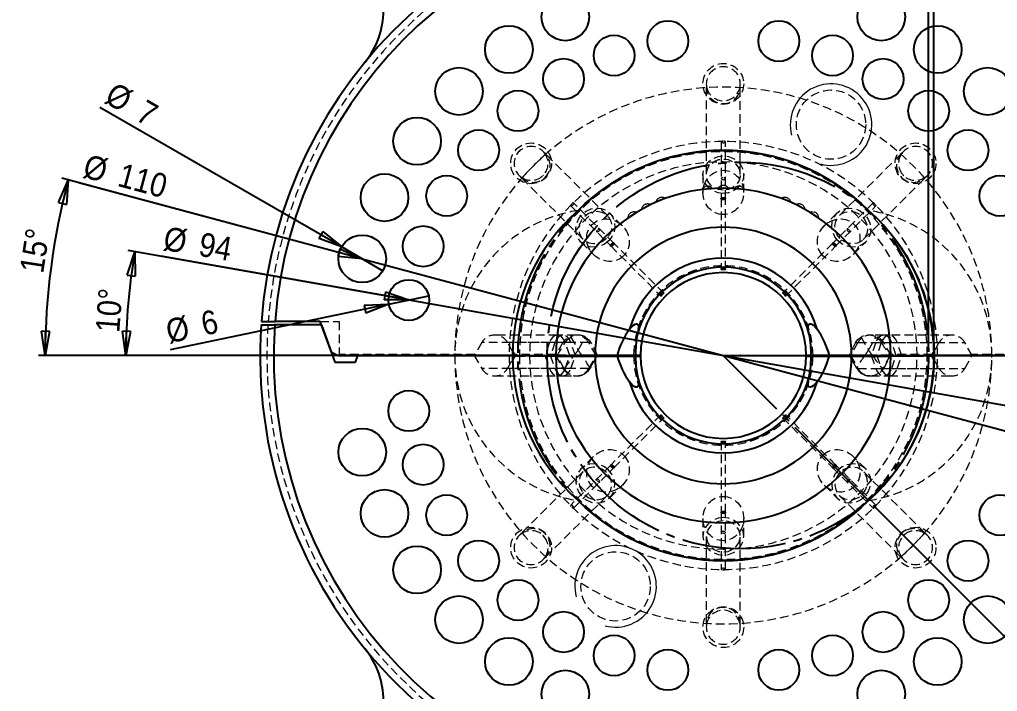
# Model space of a CAD drawing. Header units: millimetres. Extents: x 10 to 831, y 2 to 594.
# Drawn here: x 241.4 to 385.3, y 118.9 to 217.8 of the extents above; entities that cross this region are included whole.
import ezdxf

# ---------------------------------------------------------------- set-up
doc = ezdxf.new("R2010")
doc.units = ezdxf.units.MM
doc.header["$PDSIZE"] = -1
for name, pattern in [('SLD-Centro', [19.05, 15.24, -1.27, 1.27, -1.27]), ('SLD-Solido', [0]), ('SLD-Tratteggiato', [1.905, 1.27, -0.635])]:
    doc.linetypes.add(name, pattern=pattern)
doc.layers.add('D', color=3, linetype='SLD-Solido', lineweight=25)
doc.layers.add('Q', color=2, linetype='SLD-Solido')
doc.styles.add('SLDTEXTSTYLE0', font='GOTHIC.TTF', dxfattribs={"width": 0.913})
doc.dimstyles.new('SLDDIMSTYLE10', dxfattribs={"dimtxt": 3.5, "dimasz": 3.556, "dimexe": 0, "dimexo": 0.0625, "dimgap": 0.875, "dimtad": 1, "dimrnd": 1e-09, "dimzin": 12, "dimdsep": 46, "dimtxsty": 'SLDTEXTSTYLE0', "dimblk1": 'NONE', "dimblk2": 'CLOSED', "dimsah": 1, "dimcen": 0, "dimadec": 0, "dimazin": 3, "dimtfac": 1, "dimtmove": 0, "dimatfit": 3, "dimldrblk": 'NONE', "dimfxl": 0, "dimfrac": 2, "dimtolj": 1, "dimtzin": 12, "dimarcsym": 0})
doc.dimstyles.new('SLDDIMSTYLE11', dxfattribs={"dimtxt": 3.5, "dimasz": 3.556, "dimexe": 0, "dimexo": 0.0625, "dimgap": 0.875, "dimtad": 1, "dimdec": 4, "dimzin": 12, "dimdsep": 46, "dimtxsty": 'SLDTEXTSTYLE0', "dimblk1": 'CLOSED', "dimblk2": 'CLOSED', "dimsah": 1, "dimcen": 0.09, "dimazin": 3, "dimtfac": 1, "dimtofl": 0, "dimtmove": 0, "dimatfit": 3, "dimldrblk": 'CLOSED', "dimfxl": 0, "dimfrac": 2, "dimtolj": 1, "dimtzin": 12, "dimarcsym": 0})
doc.dimstyles.new('SLDDIMSTYLE14', dxfattribs={"dimtxt": 3.5, "dimasz": 3.556, "dimexe": 0, "dimexo": 0.0625, "dimgap": 0.875, "dimtad": 1, "dimrnd": 1e-09, "dimdsep": 46, "dimtxsty": 'SLDTEXTSTYLE0', "dimblk1": 'CLOSED', "dimblk2": 'CLOSED', "dimsah": 1, "dimcen": 0.09, "dimadec": 0, "dimazin": 2, "dimtfac": 1, "dimtmove": 0, "dimatfit": 0, "dimldrblk": 'CLOSED', "dimfxl": 0, "dimfrac": 2, "dimtolj": 1, "dimtzin": 12, "dimarcsym": 0})

# ---------------------------------------------------------------- blocks, each defined once
blk = doc.blocks.new('_CLOSED')
at = {"color": 0, "linetype": 'ByBlock', "lineweight": -2}
for p, q in [((-1, 0.166667), (0, 0)), ((-1, 0.166667), (-1, -0.166667)), ((0, 0), (-1, -0.166667)), ((0, 0), (-1, 0))]:
    blk.add_line(p, q, dxfattribs=at)
blk = doc.blocks.new('_D_22')
at = {"layer": 'Q'}
for q in [(262.24, 182.94), (391.25, 160.12)]:
    blk.add_line((298.69, 176.49), q, dxfattribs=at)
at = {"layer": 'Q', "xscale": 3.556, "yscale": 3.556, "rotation": 349.9701782602692}
blk.add_blockref('_CLOSED', (298.69, 176.49, -100.78), dxfattribs=at)
at = {"layer": 'Q', "char_height": 3.5, "attachment_point": 1, "rotation": 349.9702, "style": 'SLDTEXTSTYLE0'}
for s, insert in [('%%c', (263.01, 187.34)), ('94', (268.22, 186.47))]:
    blk.add_mtext(s, dxfattribs=dict(at, insert=insert))
blk = doc.blocks.new('_NONE')
blk = doc.blocks.new('_D_23')
at = {"layer": 'Q'}
for q in [(301.62, 177.08), (263.6, 169.14)]:
    blk.add_line((295.75, 175.86), q, dxfattribs=at)
at = {"layer": 'Q', "xscale": 3.556, "yscale": 3.556, "rotation": 11.79671476831134}
blk.add_blockref('_CLOSED', (295.75, 175.86, -100.78), dxfattribs=at)
at = {"layer": 'Q', "char_height": 3.5, "attachment_point": 1, "rotation": 11.7967, "style": 'SLDTEXTSTYLE0'}
for s, insert in [('%%c', (262.69, 173.51)), ('6', (267.85, 174.64))]:
    blk.add_mtext(s, dxfattribs=dict(at, insert=insert))
blk = doc.blocks.new('_D_24')
at = {"layer": 'Q'}
for q in [(250.3, 193.67), (398.1, 154.07)]:
    blk.add_line((291.85, 182.54), q, dxfattribs=at)
at = {"layer": 'Q', "xscale": 3.556, "yscale": 3.556, "rotation": 345.0000000000008}
blk.add_blockref('_CLOSED', (291.85, 182.54, -100.78), dxfattribs=at)
at = {"layer": 'Q', "char_height": 3.5, "attachment_point": 1, "rotation": 345, "style": 'SLDTEXTSTYLE0'}
for s, insert in [('%%c', (251.46, 197.99)), ('110', (256.57, 196.68))]:
    blk.add_mtext(s, dxfattribs=dict(at, insert=insert))
blk = doc.blocks.new('_D_25')
at = {"layer": 'Q'}
for q in [(253.24, 204.83), (294.88, 180.79)]:
    blk.add_line((288.82, 184.29), q, dxfattribs=at)
at = {"layer": 'Q', "xscale": 3.556, "yscale": 3.556, "rotation": 330.0000000000009}
blk.add_blockref('_CLOSED', (288.82, 184.29, -100.78), dxfattribs=at)
at = {"layer": 'Q', "char_height": 3.5, "attachment_point": 1, "rotation": 330, "style": 'SLDTEXTSTYLE0'}
for s, insert in [('%%c', (255.47, 208.7)), ('7', (260.07, 206.11))]:
    blk.add_mtext(s, dxfattribs=dict(at, insert=insert))
blk = doc.blocks.new('_D_26')
at = {"layer": 'Q'}
for p, q in [((290.88, 182.8), (247.64, 194.39)), ((288.97, 168.31), (244.2, 168.31))]:
    blk.add_line(p, q, dxfattribs=at)
blk.add_arc((344.97, 168.31), 99.77, 165, 180, dxfattribs=at)
at = {"layer": 'Q', "xscale": 3.556, "yscale": 3.556}
for p, rotation in [((248.6, 194.13, -100.78), 76.02063820641695), ((245.2, 168.31, -100.78), 268.9793617935843)]:
    blk.add_blockref('_CLOSED', p, dxfattribs=dict(at, rotation=rotation))
at = {"layer": 'Q', "insert": (241.43, 180.82), "char_height": 3.5, "attachment_point": 1, "rotation": 81.1772, "style": 'SLDTEXTSTYLE0'}
blk.add_mtext('15°', dxfattribs=at)
blk = doc.blocks.new('_D_28')
at = {"layer": 'Q'}
for p, q in [((297.7, 176.64), (257.42, 183.75)), ((296.97, 168.31), (256.07, 168.31))]:
    blk.add_line(p, q, dxfattribs=at)
blk.add_arc((344.97, 168.31), 87.9, 170, 180, dxfattribs=at)
at = {"layer": 'Q', "xscale": 3.556, "yscale": 3.556}
for p, rotation in [((258.4, 183.57, -100.78), 81.15825588589405), ((257.07, 168.31, -100.78), 268.8417441141072)]:
    blk.add_blockref('_CLOSED', p, dxfattribs=dict(at, rotation=rotation))
at = {"layer": 'Q', "insert": (252.6, 171.86), "char_height": 3.5, "attachment_point": 1, "rotation": 85.6148, "style": 'SLDTEXTSTYLE0'}
blk.add_mtext('10°', dxfattribs=at)
blk = doc.blocks.new('_D_30')
at = {"layer": 'Q'}
for p, q in [((376.17, 168.31), (437.73, 168.31)), ((367.03, 146.25), (410.56, 102.72))]:
    blk.add_line(p, q, dxfattribs=at)
blk.add_arc((344.97, 168.31), 91.75, 315, 0, dxfattribs=at)
at = {"layer": 'Q', "xscale": 3.556, "yscale": 3.556}
for p, rotation in [((436.73, 168.31, 92.67), 88.89028316737715), ((409.85, 103.43, 92.67), 226.1097168326236)]:
    blk.add_blockref('_CLOSED', p, dxfattribs=dict(at, rotation=rotation))
at = {"layer": 'Q', "insert": (429.64, 146.8), "char_height": 3.5, "attachment_point": 1, "rotation": 78.0527, "style": 'SLDTEXTSTYLE0'}
blk.add_mtext('45°', dxfattribs=at)
blk = doc.blocks.new('_D_31')
at = {"layer": 'Q'}
for p, q in [((375.17, 169.31), (375.17, 223.68)), ((375.97, 169.31), (375.97, 223.68)), ((375.17, 222.68), (368.82, 222.68)), ((375.97, 222.68), (375.17, 222.68)), ((375.97, 222.68), (424, 222.68))]:
    blk.add_line(p, q, dxfattribs=at)
at = {"layer": 'Q', "xscale": 3.556, "yscale": 3.556}
blk.add_blockref('_CLOSED', (375.17, 222.68, 92.67), dxfattribs=at)
at = {"layer": 'Q', "xscale": 3.556, "yscale": 3.556, "rotation": 180.0000000000004}
blk.add_blockref('_CLOSED', (375.97, 222.68, 92.67), dxfattribs=at)
at = {"layer": 'Q', "insert": (414.95, 227.15), "char_height": 3.5, "attachment_point": 1, "style": 'SLDTEXTSTYLE0'}
blk.add_mtext('0,80', dxfattribs=at)

msp = doc.modelspace()

# ---------------------------------------------------------------- linework, layer by layer
at = {"color": 7, "linetype": 'SLD-Tratteggiato', "lineweight": 18}
for p, q in [((342.47274, 207.74306), (342.47274, 194.93532)), ((347.45543, 208.01338), (347.36483, 207.63663)), ((347.47274, 194.93532), (347.47274, 207.74306)), ((344.67274, 199.75945), (344.67274, 191.4104)), ((345.27274, 191.41042), (345.27274, 199.75983)), ((318.65164, 198.13919), (318.8194, 197.89516)), ((318.81543, 197.90509), (318.97517, 197.60173)), ((327.91146, 188.90384), (318.85502, 197.96029)), ((371.09045, 197.96029), (362.03401, 188.90384)), ((371.04171, 197.74995), (371.13005, 197.90509)), ((315.31949, 194.42475), (324.37593, 185.36831)), ((315.53736, 194.37208), (315.37468, 194.46435)), ((318.45623, 194.82354), (318.36355, 194.73548)), ((318.50167, 194.87018), (318.45623, 194.82354)), ((341.97274, 194.93532), (341.97274, 192.30704)), ((347.97274, 192.30704), (347.97274, 194.93532)), ((365.56954, 185.36831), (374.62599, 194.42475)), ((371.48924, 194.82354), (371.40118, 194.91623)), ((371.53588, 194.7781), (371.48924, 194.82354)), ((374.57079, 194.46435), (374.26743, 194.3046)), ((374.80489, 194.62813), (374.56086, 194.46037)), ((344.67274, 191.4104), (344.67274, 180.97649)), ((345.27274, 180.97649), (345.27274, 191.41042)), ((322.52039, 190.33512), (328.42406, 184.43145)), ((328.84831, 184.85573), (322.94438, 190.75965)), ((367.00082, 190.75938), (361.09717, 184.85573)), ((361.52142, 184.43145), (367.42535, 190.33539)), ((330.12349, 187.39892), (328.26502, 189.25739)), ((361.68045, 189.25739), (359.82198, 187.39892)), ((324.02238, 185.01475), (325.88085, 183.15628)), ((328.42406, 184.43145), (335.80818, 177.04732)), ((336.23273, 177.4713), (328.84831, 184.85573)), ((361.09717, 184.85573), (353.71286, 177.47142)), ((354.13714, 177.04718), (361.52142, 184.43145)), ((364.06462, 183.15628), (365.9231, 185.01475)), ((285.65288, 173.30704), (288.47274, 173.30704)), ((288.47274, 173.30704), (288.47274, 168.39167)), ((320.55263, 171.30704), (311.33774, 171.30704)), ((321.36501, 171.30704), (320.55263, 171.30704)), ((323.2756, 171.30704), (321.36501, 171.30704)), ((323.61558, 171.30704), (323.2756, 171.30704)), ((366.66987, 171.30704), (366.32989, 171.30704)), ((368.58047, 171.30704), (366.66987, 171.30704)), ((369.39284, 171.30704), (368.58047, 171.30704)), ((378.60774, 171.30704), (369.39284, 171.30704)), ((309.43581, 170.20896), (308.33774, 168.30704)), ((319.38096, 170.20896), (309.43581, 170.20896)), ((314.01887, 168.85932), (313.23966, 170.20896)), ((321.7243, 170.20896), (313.23966, 170.20896)), ((319.38096, 170.20896), (318.70449, 168.30704)), ((320.19333, 170.20896), (319.38096, 170.20896)), ((320.19333, 170.20896), (319.51687, 168.30704)), ((321.37717, 170.20896), (320.19333, 170.20896)), ((321.37717, 170.20896), (320.28111, 168.30704)), ((321.70454, 170.20896), (321.37717, 170.20896)), ((322.39849, 168.31343), (321.7243, 170.20896)), ((322.53668, 170.20896), (321.7243, 170.20896)), ((322.51952, 171.01281), (323.61558, 169.11088)), ((323.21134, 168.3121), (322.53668, 170.20896)), ((325.17404, 170.20896), (322.53668, 170.20896)), ((323.61558, 169.11088), (324.71164, 171.01281)), ((326.2701, 168.30704), (325.17404, 170.20896)), ((325.50141, 170.20896), (325.17404, 170.20896)), ((364.77143, 170.20896), (363.67537, 168.30704)), ((364.44406, 170.20896), (364.77143, 170.20896)), ((364.77143, 170.20896), (367.40879, 170.20896)), ((365.23383, 171.01281), (366.32989, 169.11088)), ((366.32989, 169.11088), (367.42595, 171.01281)), ((367.40879, 170.20896), (366.73413, 168.3121)), ((367.40879, 170.20896), (368.22117, 170.20896)), ((368.22117, 170.20896), (367.54698, 168.31343)), ((368.22117, 170.20896), (376.70581, 170.20896)), ((368.24093, 170.20896), (368.5683, 170.20896)), ((368.5683, 170.20896), (369.75214, 170.20896)), ((369.66436, 168.30704), (368.5683, 170.20896)), ((369.75214, 170.20896), (370.56451, 170.20896)), ((370.4286, 168.30704), (369.75214, 170.20896)), ((371.24098, 168.30704), (370.56451, 170.20896)), ((370.56451, 170.20896), (380.50966, 170.20896)), ((376.70581, 170.20896), (375.9266, 168.85932)), ((381.60774, 168.30704), (380.50966, 170.20896)), ((308.42434, 168.45704), (288.47274, 168.45704)), ((320.33819, 168.45704), (314.25113, 168.45704)), ((375.69434, 168.45704), (369.60728, 168.45704)), ((401.47274, 168.45704), (381.52113, 168.45704)), ((308.33774, 168.30704), (309.43581, 166.40511)), ((313.23966, 166.40511), (313.99273, 167.70946)), ((314.33774, 168.20704), (314.33774, 168.30704)), ((314.33774, 168.20704), (314.47274, 168.20704)), ((314.47274, 168.20704), (314.47274, 168.30704)), ((314.47274, 168.20704), (316.81064, 168.20704)), ((318.70449, 168.30704), (319.38096, 166.40511)), ((319.51687, 168.30704), (320.19333, 166.40511)), ((320.28111, 168.30704), (321.37717, 166.40511)), ((321.53553, 166.40511), (320.43946, 168.30704)), ((321.7243, 166.40511), (322.40077, 168.30704)), ((322.53668, 166.40511), (323.21314, 168.30704)), ((323.48046, 168.20704), (323.48046, 168.30704)), ((324.17138, 168.20704), (324.17138, 168.30704)), ((325.17404, 166.40511), (326.2701, 168.30704)), ((326.42846, 168.30704), (325.3324, 166.40511)), ((325.33931, 166.40884), (326.43322, 168.30704)), ((326.42846, 168.20704), (326.38533, 168.20704)), ((326.43322, 168.30704), (326.43322, 168.31954)), ((326.43322, 168.30704), (326.4356, 168.31117)), ((363.50987, 168.31117), (363.51225, 168.30704)), ((363.51225, 168.31954), (363.51225, 168.30704)), ((363.51225, 168.30704), (364.60616, 166.40884)), ((364.61308, 166.40511), (363.51701, 168.30704)), ((363.51701, 168.20704), (363.56014, 168.20704)), ((363.67537, 168.30704), (364.77143, 166.40511)), ((365.77409, 168.20704), (365.77409, 168.30704)), ((366.33356, 168.20704), (366.33356, 168.30704)), ((366.73233, 168.30704), (367.40879, 166.40511)), ((367.5447, 168.30704), (368.22117, 166.40511)), ((369.50601, 168.30704), (368.40995, 166.40511)), ((368.5683, 166.40511), (369.66436, 168.30704)), ((369.75214, 166.40511), (370.4286, 168.30704)), ((370.56451, 166.40511), (371.24098, 168.30704)), ((373.13483, 168.20704), (375.47274, 168.20704)), ((375.47274, 168.20704), (375.47274, 168.30704)), ((375.47274, 168.20704), (375.60774, 168.20704)), ((375.60774, 168.20704), (375.60774, 168.30704)), ((375.95274, 167.70946), (376.70581, 166.40511)), ((380.50966, 166.40511), (381.60774, 168.30704)), ((319.38096, 166.40511), (309.43581, 166.40511)), ((321.7243, 166.40511), (313.23966, 166.40511)), ((320.19333, 166.40511), (319.38096, 166.40511)), ((321.37717, 166.40511), (320.19333, 166.40511)), ((321.53553, 166.40511), (321.37717, 166.40511)), ((322.53668, 166.40511), (321.7243, 166.40511)), ((325.17404, 166.40511), (322.53668, 166.40511)), ((325.3324, 166.40511), (325.17404, 166.40511)), ((364.61308, 166.40511), (364.77143, 166.40511)), ((364.77143, 166.40511), (367.40879, 166.40511)), ((367.40879, 166.40511), (368.22117, 166.40511)), ((368.22117, 166.40511), (376.70581, 166.40511)), ((368.40995, 166.40511), (368.5683, 166.40511)), ((368.5683, 166.40511), (369.75214, 166.40511)), ((369.75214, 166.40511), (370.56451, 166.40511)), ((370.56451, 166.40511), (380.50966, 166.40511)), ((311.33774, 165.30704), (320.55263, 165.30704)), ((320.55263, 165.30704), (321.36501, 165.30704)), ((321.36501, 165.30704), (323.2756, 165.30704)), ((323.2756, 165.30704), (323.43396, 165.30704)), ((366.51151, 165.30704), (366.66987, 165.30704)), ((366.66987, 165.30704), (368.58047, 165.30704)), ((368.58047, 165.30704), (369.39284, 165.30704)), ((369.39284, 165.30704), (378.60774, 165.30704)), ((335.80869, 159.56726), (328.42404, 152.1826)), ((328.84832, 151.75835), (336.23999, 159.15003)), ((353.71251, 159.14299), (361.09717, 151.75834)), ((361.52142, 152.18262), (354.13701, 159.56702)), ((344.67274, 155.63591), (344.67274, 145.20366)), ((345.27274, 145.20367), (345.27274, 155.63591)), ((325.88085, 153.45779), (324.02238, 151.59932)), ((365.9231, 151.59932), (364.06462, 153.45779)), ((324.37593, 151.24576), (315.31949, 142.18932)), ((328.42404, 152.1826), (322.52012, 146.27868)), ((322.94465, 145.85469), (328.84832, 151.75835)), ((361.09717, 151.75834), (367.00109, 145.85442)), ((367.42508, 146.27895), (361.52142, 152.18262)), ((374.62599, 142.18932), (365.56954, 151.24576)), ((328.26502, 147.35668), (330.12349, 149.21515)), ((359.82198, 149.21515), (361.68045, 147.35668)), ((318.85502, 138.65379), (327.91146, 147.71023)), ((362.03401, 147.71023), (371.09045, 138.65379)), ((341.97274, 144.30704), (341.97274, 141.67875)), ((344.67274, 145.20366), (344.67274, 136.85424)), ((345.27274, 136.85462), (345.27274, 145.20367)), ((347.97274, 141.67875), (347.97274, 144.30704)), ((315.14058, 141.98594), (315.38461, 142.1537)), ((315.53891, 142.24279), (315.37468, 142.14972)), ((318.45623, 141.79053), (318.41865, 141.82733)), ((318.57456, 141.66369), (318.45623, 141.79053)), ((342.47274, 141.67875), (342.47274, 128.87101)), ((347.47274, 128.87101), (347.47274, 141.67875)), ((371.48924, 141.79053), (371.45245, 141.75295)), ((371.61608, 141.90886), (371.48924, 141.79053)), ((374.57079, 142.14972), (374.21077, 142.33368)), ((318.81543, 138.70898), (318.99938, 139.06901)), ((371.03757, 138.87207), (371.13005, 138.70898)), ((371.29383, 138.47488), (371.12607, 138.71891)), ((342.49004, 128.60069), (342.58064, 128.97745))]:
    msp.add_line(p, q, dxfattribs=at)
at = {"color": 7, "linetype": 'SLD-Centro'}
for p, q in [((344.97274, 168.30704), (375.17274, 168.30704)), ((366.32736, 146.95241), (344.97274, 168.30704))]:
    msp.add_line(p, q, dxfattribs=at)
at = {"color": 7, "linetype": 'SLD-Tratteggiato', "lineweight": 18, "flags": 128}
for points in [[(342.6385, 207.50294), (342.49141, 208.00206), (342.49004, 208.01338)], [(344.97274, 199.86099), (344.87435, 199.85623), (344.78707, 199.84201), (344.71985, 199.81828), (344.68057, 199.78565), (344.67455, 199.74676), (344.70214, 199.70612), (344.75982, 199.66906), (344.84152, 199.64113), (344.93826, 199.62719), (345.03876, 199.62986), (345.13171, 199.64859), (345.20693, 199.68012), (345.2558, 199.71916), (345.27274, 199.75964), (345.25629, 199.79644), (345.2082, 199.82633), (345.13305, 199.84745), (345.03951, 199.85884), (344.97274, 199.86099)], [(344.97274, 192.1738), (344.19628, 192.2679), (343.47274, 192.54378), (342.85142, 192.98263), (342.37466, 193.55456), (342.07496, 194.22059), (341.97274, 194.93532), (342.07496, 195.65005), (342.37466, 196.31608), (342.85142, 196.888), (343.47274, 197.32686), (344.19628, 197.60274), (344.97274, 197.69683), (345.74919, 197.60274), (346.47274, 197.32686), (347.09406, 196.888), (347.57081, 196.31608), (347.87051, 195.65005), (347.97274, 194.93532), (347.87051, 194.22059), (347.57081, 193.55456), (347.09406, 192.98263), (346.47274, 192.54378), (345.74919, 192.2679), (344.97274, 192.1738)], [(344.97274, 192.63406), (344.2684, 192.72727), (343.62113, 192.99937), (343.08336, 193.42831), (342.69866, 193.97934), (342.49818, 194.60781), (342.49818, 195.26282), (342.69866, 195.8913), (343.08336, 196.44232), (343.62113, 196.87126), (344.2684, 197.14336), (344.97274, 197.23658), (345.67707, 197.14336), (346.32434, 196.87126), (346.86211, 196.44232), (347.24682, 195.8913), (347.44729, 195.26282), (347.44729, 194.60781), (347.24682, 193.97934), (346.86211, 193.42831), (346.32434, 192.99937), (345.67707, 192.72727), (344.97274, 192.63406)], [(371.06463, 197.73519), (371.16069, 197.95346), (371.29383, 198.13919)], [(315.54458, 194.39893), (315.32631, 194.49499), (315.14058, 194.62813)], [(344.97274, 194.4663), (344.87556, 194.46159), (344.78934, 194.44748), (344.72296, 194.42406), (344.68276, 194.39168), (344.67359, 194.35154), (344.69931, 194.30662), (344.76085, 194.2634), (344.85009, 194.2316), (344.94873, 194.21807), (345.04185, 194.22191), (345.12513, 194.23971), (345.19637, 194.26963), (345.24905, 194.3097), (345.2724, 194.35511), (345.25782, 194.39792), (345.20683, 194.43134), (345.12924, 194.45323), (345.03598, 194.46435), (344.97274, 194.4663)], [(322.66072, 190.61905), (322.59452, 190.54612), (322.54286, 190.47435), (322.5121, 190.41004), (322.5074, 190.35918), (322.53065, 190.32742), (322.57889, 190.3182), (322.64588, 190.33278), (322.72341, 190.3708), (322.80166, 190.42935), (322.87084, 190.50231), (322.92332, 190.58128), (322.95422, 190.65676), (322.96116, 190.71892), (322.94452, 190.75951), (322.90687, 190.77391), (322.85172, 190.76104), (322.78366, 190.72283), (322.70945, 190.66475), (322.66072, 190.61905)], [(328.09638, 185.18339), (327.48081, 184.70089), (326.77411, 184.38434), (326.02445, 184.25532), (325.28292, 184.32261), (324.60005, 184.58164), (324.02238, 185.01475), (323.58927, 185.59243), (323.33024, 186.2753), (323.26294, 187.01683), (323.39196, 187.76649), (323.70851, 188.47319), (324.19101, 189.08876), (324.80659, 189.57126), (325.51328, 189.88781), (326.26294, 190.01683), (327.00447, 189.94953), (327.68734, 189.6905), (328.26502, 189.25739), (328.69813, 188.67972), (328.95716, 187.99685), (329.02445, 187.25532), (328.89543, 186.50566), (328.57888, 185.79896), (328.09638, 185.18339)], [(361.84909, 185.18339), (361.36659, 185.79896), (361.05004, 186.50566), (360.92102, 187.25532), (360.98831, 187.99685), (361.24734, 188.67972), (361.68045, 189.25739), (362.25813, 189.6905), (362.941, 189.94953), (363.68253, 190.01683), (364.43219, 189.88781), (365.13889, 189.57126), (365.75446, 189.08876), (366.23696, 188.47319), (366.55351, 187.76649), (366.68253, 187.01683), (366.61523, 186.2753), (366.35621, 185.59243), (365.9231, 185.01475), (365.34542, 184.58164), (364.66255, 184.32261), (363.92102, 184.25532), (363.17136, 184.38434), (362.46466, 184.70089), (361.84909, 185.18339)], [(367.28475, 190.61905), (367.21182, 190.68526), (367.14005, 190.73691), (367.07574, 190.76767), (367.02488, 190.77237), (366.99313, 190.74912), (366.9839, 190.70088), (366.99848, 190.63389), (367.0365, 190.55636), (367.09505, 190.47811), (367.16801, 190.40893), (367.24698, 190.35645), (367.32246, 190.32555), (367.38462, 190.31861), (367.42521, 190.33525), (367.43961, 190.3729), (367.42674, 190.42805), (367.38853, 190.49611), (367.33045, 190.57032), (367.28475, 190.61905)], [(327.77093, 185.50884), (327.20698, 185.07671), (326.55689, 184.81143), (325.87332, 184.73447), (325.21166, 184.85208), (324.6255, 185.15472), (324.16234, 185.61788), (323.8597, 186.20404), (323.74209, 186.8657), (323.81905, 187.54927), (324.08434, 188.19936), (324.51646, 188.76331), (325.08041, 189.19544), (325.7305, 189.46072), (326.41407, 189.53768), (327.07573, 189.42007), (327.66189, 189.11743), (328.12505, 188.65427), (328.42769, 188.06811), (328.5453, 187.40645), (328.46834, 186.72288), (328.20306, 186.07279), (327.77093, 185.50884)], [(362.17454, 185.50884), (361.74241, 186.07279), (361.47713, 186.72288), (361.40017, 187.40645), (361.51778, 188.06811), (361.82042, 188.65427), (362.28358, 189.11743), (362.86974, 189.42007), (363.5314, 189.53768), (364.21497, 189.46072), (364.86506, 189.19544), (365.42901, 188.76331), (365.86114, 188.19936), (366.12642, 187.54927), (366.20338, 186.8657), (366.08577, 186.20404), (365.78313, 185.61788), (365.31997, 185.15472), (364.73381, 184.85208), (364.07215, 184.73447), (363.38858, 184.81143), (362.73849, 185.07671), (362.17454, 185.50884)], [(326.47534, 186.80443), (326.40995, 186.73238), (326.35897, 186.66144), (326.32859, 186.59794), (326.32306, 186.54662), (326.34496, 186.51176), (326.39491, 186.49818), (326.46899, 186.51113), (326.55457, 186.55175), (326.63389, 186.61193), (326.69703, 186.68049), (326.74332, 186.75197), (326.77254, 186.8235), (326.78145, 186.88908), (326.76586, 186.9377), (326.72528, 186.95766), (326.6656, 186.94524), (326.59525, 186.90585), (326.52144, 186.84777), (326.47534, 186.80443)], [(363.47013, 186.80443), (363.39808, 186.86982), (363.32714, 186.9208), (363.26364, 186.95118), (363.21232, 186.95671), (363.17746, 186.93481), (363.16388, 186.88486), (363.17683, 186.81079), (363.21745, 186.7252), (363.27763, 186.64588), (363.34619, 186.58274), (363.41767, 186.53645), (363.4892, 186.50723), (363.55478, 186.49832), (363.6034, 186.51391), (363.62336, 186.55449), (363.61094, 186.61417), (363.57155, 186.68452), (363.51347, 186.75833), (363.47013, 186.80443)], [(321.7243, 170.20896), (321.5093, 170.6638), (321.2291, 171.01281), (320.9028, 171.2322), (320.55263, 171.30704), (320.20247, 171.2322), (319.87617, 171.01281), (319.59596, 170.6638), (319.38096, 170.20896)], [(322.53668, 170.20896), (322.32167, 170.6638), (322.04147, 171.01281), (321.71517, 171.2322), (321.36501, 171.30704), (321.01484, 171.2322), (320.68854, 171.01281), (320.40834, 170.6638), (320.19333, 170.20896)], [(369.75214, 170.20896), (369.53713, 170.6638), (369.25693, 171.01281), (368.93063, 171.2322), (368.58047, 171.30704), (368.2303, 171.2322), (367.904, 171.01281), (367.6238, 170.6638), (367.40879, 170.20896)], [(370.56451, 170.20896), (370.34951, 170.6638), (370.06931, 171.01281), (369.743, 171.2322), (369.39284, 171.30704), (369.04268, 171.2322), (368.71637, 171.01281), (368.43617, 170.6638), (368.22117, 170.20896)], [(321.70454, 170.20896), (322.10102, 170.70117), (322.51952, 171.01281)], [(324.71164, 171.01281), (325.20934, 170.61439), (325.50141, 170.20896)], [(364.44406, 170.20896), (364.82076, 170.70117), (365.23383, 171.01281)], [(367.42595, 171.01281), (367.93186, 170.61439), (368.24093, 170.20896)], [(319.38096, 166.40511), (319.59596, 165.95027), (319.87617, 165.60126), (320.20247, 165.38187), (320.55263, 165.30704), (320.9028, 165.38187), (321.2291, 165.60126), (321.5093, 165.95027), (321.7243, 166.40511)], [(320.19333, 166.40511), (320.40834, 165.95027), (320.68854, 165.60126), (321.01484, 165.38187), (321.36501, 165.30704), (321.71517, 165.38187), (322.04147, 165.60126), (322.32167, 165.95027), (322.53668, 166.40511)], [(325.3324, 166.40511), (324.98403, 165.95027), (324.55999, 165.61891)], [(366.51151, 165.30704), (365.94415, 165.38187), (365.5886, 165.51116)], [(367.40879, 166.40511), (367.6238, 165.95027), (367.904, 165.60126), (368.2303, 165.38187), (368.58047, 165.30704), (368.93063, 165.38187), (369.25693, 165.60126), (369.53713, 165.95027), (369.75214, 166.40511)], [(368.22117, 166.40511), (368.43617, 165.95027), (368.71637, 165.60126), (369.04268, 165.38187), (369.39284, 165.30704), (369.743, 165.38187), (370.06931, 165.60126), (370.34951, 165.95027), (370.56451, 166.40511)], [(328.09638, 151.43068), (327.48081, 151.91318), (326.77411, 152.22973), (326.02445, 152.35875), (325.28292, 152.29146), (324.60005, 152.03243), (324.02238, 151.59932), (323.58927, 151.02164), (323.33024, 150.33877), (323.26294, 149.59724), (323.39196, 148.84758), (323.70851, 148.14088), (324.19101, 147.52531), (324.80659, 147.04281), (325.51328, 146.72626), (326.26294, 146.59724), (327.00447, 146.66454), (327.68734, 146.92357), (328.26502, 147.35668), (328.69813, 147.93435), (328.95716, 148.61722), (329.02445, 149.35875), (328.89543, 150.10841), (328.57888, 150.81511), (328.09638, 151.43068)], [(327.77093, 151.10523), (327.20698, 151.53736), (326.55689, 151.80264), (325.87332, 151.8796), (325.21166, 151.76199), (324.6255, 151.45935), (324.16234, 150.99619), (323.8597, 150.41003), (323.74209, 149.74837), (323.81905, 149.0648), (324.08434, 148.41471), (324.51646, 147.85076), (325.08041, 147.41864), (325.7305, 147.15335), (326.41407, 147.07639), (327.07573, 147.194), (327.66189, 147.49664), (328.12505, 147.9598), (328.42769, 148.54596), (328.5453, 149.20762), (328.46834, 149.89119), (328.20306, 150.54128), (327.77093, 151.10523)], [(361.84909, 151.43068), (361.36659, 150.81511), (361.05004, 150.10841), (360.92102, 149.35875), (360.98831, 148.61722), (361.24734, 147.93435), (361.68045, 147.35668), (362.25813, 146.92357), (362.941, 146.66454), (363.68253, 146.59724), (364.43219, 146.72626), (365.13889, 147.04281), (365.75446, 147.52531), (366.23696, 148.14088), (366.55351, 148.84758), (366.68253, 149.59724), (366.61523, 150.33877), (366.35621, 151.02164), (365.9231, 151.59932), (365.34542, 152.03243), (364.66255, 152.29146), (363.92102, 152.35875), (363.17136, 152.22973), (362.46466, 151.91318), (361.84909, 151.43068)], [(362.17454, 151.10523), (361.74241, 150.54128), (361.47713, 149.89119), (361.40017, 149.20762), (361.51778, 148.54596), (361.82042, 147.9598), (362.28358, 147.49664), (362.86974, 147.194), (363.5314, 147.07639), (364.21497, 147.15335), (364.86506, 147.41864), (365.42901, 147.85076), (365.86114, 148.41471), (366.12642, 149.0648), (366.20338, 149.74837), (366.08577, 150.41003), (365.78313, 150.99619), (365.31997, 151.45935), (364.73381, 151.76199), (364.07215, 151.8796), (363.38858, 151.80264), (362.73849, 151.53736), (362.17454, 151.10523)], [(326.47534, 149.80964), (326.54739, 149.74425), (326.61833, 149.69327), (326.68183, 149.66289), (326.73315, 149.65736), (326.76801, 149.67926), (326.78159, 149.72921), (326.76864, 149.80329), (326.72802, 149.88887), (326.66785, 149.96819), (326.59928, 150.03133), (326.5278, 150.07762), (326.45628, 150.10684), (326.39069, 150.11575), (326.34207, 150.10016), (326.32211, 150.05958), (326.33453, 149.9999), (326.37392, 149.92955), (326.432, 149.85574), (326.47534, 149.80964)], [(363.47013, 149.80964), (363.53552, 149.88169), (363.58651, 149.95263), (363.61688, 150.01613), (363.62241, 150.06745), (363.60051, 150.10231), (363.55056, 150.11589), (363.47649, 150.10294), (363.3909, 150.06232), (363.31158, 150.00215), (363.24844, 149.93358), (363.20215, 149.8621), (363.17293, 149.79057), (363.16402, 149.72499), (363.17961, 149.67637), (363.22019, 149.65641), (363.27987, 149.66883), (363.35022, 149.70822), (363.42403, 149.7663), (363.47013, 149.80964)], [(322.66072, 145.99502), (322.73365, 145.92882), (322.80542, 145.87716), (322.86973, 145.8464), (322.92059, 145.8417), (322.95235, 145.86495), (322.96157, 145.91319), (322.94699, 145.98018), (322.90897, 146.05771), (322.85042, 146.13596), (322.77746, 146.20514), (322.69849, 146.25762), (322.62301, 146.28852), (322.56085, 146.29546), (322.52026, 146.27882), (322.50586, 146.24117), (322.51873, 146.18602), (322.55694, 146.11796), (322.61502, 146.04375), (322.66072, 145.99502)], [(367.28475, 145.99502), (367.35096, 146.06795), (367.40261, 146.13972), (367.43337, 146.20403), (367.43807, 146.25489), (367.41482, 146.28665), (367.36658, 146.29587), (367.29959, 146.28129), (367.22207, 146.24327), (367.14381, 146.18472), (367.07463, 146.11176), (367.02215, 146.03279), (366.99125, 145.95731), (366.98431, 145.89515), (367.00095, 145.85456), (367.0386, 145.84016), (367.09375, 145.85303), (367.16181, 145.89124), (367.23602, 145.94932), (367.28475, 145.99502)], [(344.97274, 144.44027), (344.19628, 144.34617), (343.47274, 144.07029), (342.85142, 143.63144), (342.37466, 143.05951), (342.07496, 142.39349), (341.97274, 141.67875), (342.07496, 140.96402), (342.37466, 140.298), (342.85142, 139.72607), (343.47274, 139.28721), (344.19628, 139.01133), (344.97274, 138.91724), (345.74919, 139.01133), (346.47274, 139.28721), (347.09406, 139.72607), (347.57081, 140.298), (347.87051, 140.96402), (347.97274, 141.67875), (347.87051, 142.39349), (347.57081, 143.05951), (347.09406, 143.63144), (346.47274, 144.07029), (345.74919, 144.34617), (344.97274, 144.44027)], [(344.97274, 143.98001), (344.2684, 143.8868), (343.62113, 143.6147), (343.08336, 143.18576), (342.69866, 142.63473), (342.49818, 142.00626), (342.49818, 141.35125), (342.69866, 140.72277), (343.08336, 140.17175), (343.62113, 139.74281), (344.2684, 139.47071), (344.97274, 139.37749), (345.67707, 139.47071), (346.32434, 139.74281), (346.86211, 140.17175), (347.24682, 140.72277), (347.44729, 141.35125), (347.44729, 142.00626), (347.24682, 142.63473), (346.86211, 143.18576), (346.32434, 143.6147), (345.67707, 143.8868), (344.97274, 143.98001)], [(344.97274, 142.14777), (345.06992, 142.15248), (345.15613, 142.16659), (345.22251, 142.19001), (345.26271, 142.22239), (345.27188, 142.26253), (345.24616, 142.30745), (345.18462, 142.35067), (345.09538, 142.38247), (344.99675, 142.396), (344.90362, 142.39216), (344.82034, 142.37436), (344.7491, 142.34444), (344.69643, 142.30437), (344.67307, 142.25896), (344.68765, 142.21615), (344.73864, 142.18273), (344.81623, 142.16085), (344.9095, 142.14972), (344.97274, 142.14777)], [(374.35038, 142.23737), (374.61916, 142.11908), (374.80489, 141.98594)], [(318.90307, 138.92939), (318.78478, 138.66061), (318.65164, 138.47488)], [(344.97274, 136.75309), (345.07112, 136.75784), (345.1584, 136.77206), (345.22562, 136.79579), (345.2649, 136.82842), (345.27092, 136.86732), (345.24333, 136.90795), (345.18565, 136.94501), (345.10395, 136.97295), (345.00721, 136.98688), (344.90671, 136.98421), (344.81376, 136.96548), (344.73854, 136.93395), (344.68967, 136.89491), (344.67274, 136.85443), (344.68918, 136.81763), (344.73727, 136.78774), (344.81242, 136.76662), (344.90597, 136.75523), (344.97274, 136.75309)], [(347.30698, 129.11113), (347.45406, 128.61201), (347.45543, 128.60069)]]:
    msp.add_lwpolyline(points, dxfattribs=at)
at = {"color": 7, "linetype": 'SLD-Tratteggiato', "lineweight": 18}
for centre, radius in [((344.97274, 208.30704), 3), ((360.82092, 202.29358), 5.1), ((316.68846, 196.59131), 3), ((373.25701, 196.59131), 3), ((316.68846, 140.02276), 3), ((373.25701, 140.02276), 3), ((329.12455, 134.32049), 5.1), ((344.97274, 128.30704), 3)]:
    msp.add_circle(centre, radius, dxfattribs=at)
at = {"color": 7, "linetype": 'SLD-Centro'}
for centre, radius in [((344.97274, 168.30704), 30.2), ((347.51074, 168.30704), 28.462)]:
    msp.add_circle(centre, radius, dxfattribs=at)
at = {"color": 7, "linetype": 'SLD-Tratteggiato', "lineweight": 18}
for centre, radius, start, end in [((344.97274, 168.30704), 67.15, 4.2702052, 175.7297948), ((344.97274, 208.30704), 2.5, 346.7029283, 193.2970717), ((344.97274, 168.30704), 39.5, 0, 180), ((344.97274, 207.86964), 2.48685, 176.6865673, 3.3134327), ((344.97274, 208.30704), 2.5, 193.2970717, 346.7029283), ((344.97274, 168.30704), 31.5, 0, 180), ((316.68846, 196.59131), 2.5, 31.7029283, 238.2970717), ((373.25701, 196.59131), 2.5, 301.7029283, 148.2970717), ((344.97274, 168.30704), 30, 0, 180), ((316.99775, 196.28202), 2.48685, 221.6865673, 48.3134327), ((344.97274, 168.30704), 39.5, 131.4686688, 138.5313312), ((316.68846, 196.59131), 2.5, 238.2970717, 31.7029283), ((372.94772, 196.28202), 2.48685, 131.6865673, 318.3134327), ((373.25701, 196.59131), 2.5, 148.2970717, 301.7029283), ((344.97274, 168.30704), 28.5, 0, 180), ((342.6598, 192.32781), 0.90312, 90, 152.1869102), ((342.6598, 192.32781), 0.90313, 38.4751594, 90), ((344.97274, 192.43891), 0.90312, 90, 146.6713205), ((344.97274, 192.43891), 0.90313, 33.040525, 90), ((347.28567, 192.32781), 0.90312, 90, 141.4976686), ((347.28567, 192.32781), 0.90313, 27.717102, 90), ((335.93278, 190.68172), 0.90313, 90, 168.7025512), ((335.93278, 190.68172), 0.90313, 54.9488942, 90), ((354.0127, 190.68172), 0.90313, 90, 125.0287323), ((354.0127, 190.68172), 0.90313, 11.3178061, 90), ((333.82988, 189.71227), 0.90313, 90, 174.1909975), ((333.82988, 189.71227), 0.90313, 60.4690024, 90), ((356.1156, 189.71227), 0.90313, 90, 119.4993245), ((356.1156, 189.71227), 0.90313, 5.885827, 90), ((326.93279, 168.4586), 21.46059, 98.8851528, 180.4046426), ((331.82957, 188.54573), 0.90313, 90, 179.6452136), ((331.82957, 188.54573), 0.90313, 66.0021711, 90), ((358.1159, 188.54573), 0.90313, 90, 114.016124), ((358.1159, 188.54573), 0.90313, 0.2771122, 90), ((363.04011, 168.48191), 21.43333, 359.5325204, 81.1776842), ((344.97274, 168.30704), 13.2, 0, 180), ((344.97274, 168.30704), 67.15, 176.1574925, 3.8425075), ((311.33774, 169.11088), 2.19615, 30, 150), ((323.2756, 169.11656), 2.19029, 29.9170096, 150.0829904), ((323.61558, 169.1183), 2.18872, 59.948555, 120.051445), ((366.66987, 169.11656), 2.19029, 29.9170096, 150.0829904), ((366.32989, 169.1183), 2.18872, 59.948555, 120.051445), ((378.60774, 169.11088), 2.19615, 30, 150), ((326.90536, 168.13216), 21.43333, 179.5325204, 261.1776842), ((344.97274, 168.30704), 39.5, 180, 0), ((344.97274, 168.30704), 31.5, 180, 0), ((344.97274, 168.30704), 30, 180, 0), ((344.97274, 168.30704), 28.5, 180, 0), ((344.97274, 168.30704), 13.2, 180, 0), ((363.01268, 168.15547), 21.46059, 278.8851528, 0.4046426), ((311.33774, 167.50319), 2.19615, 210, 330), ((323.2756, 167.49751), 2.19029, 209.9170096, 330.0829904), ((323.43472, 167.49847), 2.19143, 209.9287505, 269.9801082), ((323.51635, 167.18445), 1.87922, 267.4872488, 303.8053309), ((323.43376, 167.49642), 2.18938, 270.0051198, 300.9574493), ((323.56804, 167.36652), 2.00694, 299.6835183, 332.0203379), ((366.51363, 167.49984), 2.1933, 209.9421453, 245.0546343), ((366.2797, 167.22441), 1.83917, 205.4286395, 247.9358794), ((366.66987, 167.49751), 2.19029, 209.9170096, 330.0829904), ((366.43572, 167.08441), 1.77899, 241.571997, 272.4417239), ((366.51075, 167.49847), 2.19143, 270.0198918, 330.0712495), ((378.60774, 167.50319), 2.19615, 210, 330), ((316.99775, 140.33205), 2.48685, 311.6865673, 138.3134327), ((316.68846, 140.02276), 2.5, 328.2970717, 121.7029283), ((372.94772, 140.33205), 2.48685, 41.6865673, 228.3134327), ((373.25701, 140.02276), 2.5, 58.2970717, 211.7029283), ((316.68846, 140.02276), 2.5, 121.7029283, 328.2970717), ((344.97274, 168.30704), 39.5, 311.4686688, 318.5313312), ((373.25701, 140.02276), 2.5, 211.7029283, 58.2970717), ((344.97274, 128.74443), 2.48685, 356.6865673, 183.3134327), ((344.97274, 128.30704), 2.5, 13.2970717, 166.7029283), ((344.97274, 128.30704), 2.5, 166.7029283, 13.2970717)]:
    msp.add_arc(centre, radius, start, end, dxfattribs=at)
at = {"color": 7, "linetype": 'SLD-Solido', "lineweight": 18}
for centre in [(360.82092, 202.29358), (329.12455, 134.32049)]:
    msp.add_arc(centre, 6, 255, 195, dxfattribs=at)
at = {"color": 7, "linetype": 'SLD-Tratteggiato', "lineweight": 18}
for centre, major_axis in [((344.97274, 192.30704), (0, -3.25908)), ((328.00217, 185.2776), (2.30452, -2.30452)), ((361.9433, 185.2776), (-2.30452, -2.30452)), ((328.00217, 151.33647), (2.30452, 2.30452)), ((361.9433, 151.33647), (-2.30452, 2.30452)), ((344.97274, 144.30704), (0, 3.25908))]:
    msp.add_ellipse(centre, major_axis=major_axis, ratio=0.920504853, dxfattribs=at)
for centre, major_axis, ratio, start_param, end_param in [((322.16834, 171.30704), (1.73304, 2.99897), 0.045415993, 3.167831631, 4.363893636), ((324.69958, 171.30704), (-1.73304, 2.99897), 0.045415993, 3.167831631, 4.311415682), ((365.24589, 171.30704), (1.73304, 2.99897), 0.045415993, 1.971769625, 3.115353677), ((367.77713, 171.30704), (-1.73304, 2.99897), 0.045415993, 1.919291671, 3.115353677), ((285.47274, 168.40842), (3, 0), 0.002094241, 5.778290031, 6.283185307), ((285.47274, 168.39167), (3, 0), 0.002094241, 5.803417229, 6.283185307), ((335.33774, 168.34801), (26.97632, 0), 0.002094242, 3.140383543, 3.798326021), ((335.33774, 168.34814), (21.02371, 0), 0.002094242, 3.142801764, 3.914491535), ((323.43396, 169.11088), (1.90323, 2.70442), 0.044936104, 4.442362409, 4.74400209), ((323.43396, 169.11088), (-1.90323, 2.70442), 0.044936104, 4.379136189, 4.680775871), ((366.51151, 169.11088), (1.90323, 2.70442), 0.044936104, 1.602409436, 1.904049118), ((366.51151, 169.11088), (-1.90323, 2.70442), 0.044936104, 1.539183217, 1.840822898), ((354.60774, 168.34814), (21.02371, 0), 0.002094242, 5.510286426, 6.281976196), ((354.60774, 168.34801), (26.97632, 0), 0.002094242, 5.62645194, 6.284394418), ((335.33774, 168.34801), (26.97632, 0), 0.002094242, 3.819356474, 3.953140401), ((323.43396, 169.11088), (1.90323, 2.70442), 0.044936104, 3.173205763, 4.442362409), ((323.43396, 169.11088), (-1.90323, 2.70442), 0.044936104, 3.162457498, 4.379136189), ((366.51151, 169.11088), (1.90323, 2.70442), 0.044936104, 1.904049118, 3.120727809), ((366.51151, 169.11088), (-1.90323, 2.70442), 0.044936104, 1.840822898, 3.109979544), ((354.60774, 168.34801), (26.97632, 0), 0.002094242, 5.471637559, 5.607691034), ((323.43396, 169.11088), (-1.90323, 2.70442), 0.044936104, 3.109979544, 3.162457498), ((366.51151, 169.11088), (1.90323, 2.70442), 0.044936104, 3.120727809, 3.173205763)]:
    msp.add_ellipse(centre, major_axis=major_axis, ratio=ratio, start_param=start_param, end_param=end_param, dxfattribs=at)
at = {"layer": 'D'}
for p, q in [((276.97147, 172.80704), (278.97597, 172.80704)), ((277.0064, 173.30704), (279.01197, 173.30704)), ((285.83487, 172.80704), (278.97597, 172.80704)), ((285.65288, 173.30704), (279.01197, 173.30704)), ((287.30173, 168.77688), (285.65288, 173.30704)), ((285.83487, 172.80704), (287.83671, 167.30704)), ((287.30173, 168.77688), (288.30931, 168.30704)), ((314.33774, 168.30704), (314.01887, 168.85932)), ((375.9266, 168.85932), (375.60774, 168.30704)), ((287.83671, 167.30704), (290.83671, 167.30704)), ((288.30931, 168.30704), (313.97274, 168.30704)), ((290.83671, 167.30704), (291.20068, 168.30704)), ((313.97274, 168.30704), (291.20068, 168.30704)), ((314.33774, 168.30704), (313.97274, 168.30704)), ((313.99273, 167.70946), (314.33774, 168.30704)), ((314.33774, 168.30704), (316.81047, 168.30704)), ((314.33774, 168.30704), (320.33774, 168.30704)), ((320.33794, 168.20704), (316.81064, 168.20704)), ((320.33794, 168.20704), (326.09731, 168.20704)), ((323.21134, 168.3121), (322.39849, 168.31343)), ((322.40077, 168.20704), (322.40077, 168.30704)), ((323.21314, 168.30704), (322.40077, 168.30704)), ((323.21314, 168.20704), (323.21314, 168.30704)), ((332.07524, 168.30704), (325.28148, 168.30704)), ((326.09705, 168.32334), (329.34891, 168.31801)), ((326.09731, 168.20704), (329.373, 168.20704)), ((326.2701, 168.20704), (326.2701, 168.30704)), ((326.42846, 168.20704), (326.42846, 168.30704)), ((326.43322, 168.19454), (326.43322, 168.30704)), ((329.373, 168.20704), (332.06893, 168.20704)), ((332.06893, 168.20704), (332.62905, 168.20704)), ((332.07183, 168.30715), (332.07524, 168.30704)), ((332.77274, 168.30704), (332.07524, 168.30704)), ((332.77274, 168.30704), (332.62864, 168.30704)), ((357.31697, 168.30704), (357.17274, 168.30704)), ((357.87023, 168.30704), (357.17274, 168.30704)), ((357.31657, 168.20704), (357.87654, 168.20704)), ((357.87023, 168.30704), (357.87364, 168.30715)), ((364.66399, 168.30704), (357.87023, 168.30704)), ((357.87654, 168.20704), (360.57247, 168.20704)), ((360.57247, 168.20704), (363.84816, 168.20704)), ((360.59656, 168.31801), (363.84842, 168.32334)), ((363.51225, 168.30704), (363.51225, 168.19454)), ((363.51701, 168.20704), (363.51701, 168.30704)), ((363.67537, 168.20704), (363.67537, 168.30704)), ((363.84816, 168.20704), (369.60753, 168.20704)), ((366.73233, 168.20704), (366.73233, 168.30704)), ((366.73233, 168.30704), (367.5447, 168.30704)), ((367.54698, 168.31343), (366.73413, 168.3121)), ((367.5447, 168.20704), (367.5447, 168.30704)), ((373.13483, 168.20704), (369.60753, 168.20704)), ((369.60774, 168.30704), (375.60774, 168.30704)), ((373.13501, 168.30704), (375.60774, 168.30704)), ((375.60774, 168.30704), (375.95274, 167.70946)), ((375.60774, 168.30704), (375.97274, 168.30704)), ((398.12274, 168.30704), (375.97274, 168.30704))]:
    msp.add_line(p, q, dxfattribs=at)
at = {"layer": 'D', "flags": 128}
for points in [[(345.12134, 191.52425), (345.19923, 191.49651), (345.25158, 191.45897), (345.27249, 191.41577), (345.25961, 191.37172), (345.21439, 191.33182), (345.14192, 191.30066), (345.05038, 191.28188), (344.95008, 191.27769), (344.85234, 191.28859), (344.76818, 191.31328), (344.70707, 191.34887), (344.67592, 191.39124), (344.67823, 191.43553), (344.71374, 191.47676), (344.77845, 191.51036), (344.86506, 191.53266), (344.96382, 191.54125), (345.06358, 191.53521), (345.12134, 191.52425)], [(328.86465, 184.76791), (328.83874, 184.69593), (328.78999, 184.61805), (328.72385, 184.5431), (328.64773, 184.47958), (328.57026, 184.43459), (328.50024, 184.41315), (328.44566, 184.41758), (328.41272, 184.44732), (328.40514, 184.49902), (328.42372, 184.56691), (328.46629, 184.64341), (328.52797, 184.71998), (328.60177, 184.78801), (328.67937, 184.83983), (328.75211, 184.86953), (328.81185, 184.87368), (328.85194, 184.85174), (328.86788, 184.80616), (328.86465, 184.76791)], [(361.40185, 184.73615), (361.46689, 184.66076), (361.51422, 184.58349), (361.53843, 184.51298), (361.53671, 184.4571), (361.50919, 184.42208), (361.45897, 184.41187), (361.39175, 184.42766), (361.31518, 184.46775), (361.23799, 184.5277), (361.16893, 184.6008), (361.11576, 184.6788), (361.08442, 184.75284), (361.07836, 184.81449), (361.09818, 184.85672), (361.14164, 184.87476), (361.20385, 184.86659), (361.27788, 184.83321), (361.35547, 184.77847), (361.40185, 184.73615)], [(344.97274, 181.04074), (344.85793, 181.03936), (344.7606, 181.03542), (344.69557, 181.02953), (344.67274, 181.02258), (344.69557, 181.01563), (344.7606, 181.00973), (344.85793, 181.0058), (344.97274, 181.00442)], [(344.97274, 181.00442), (345.08754, 181.0058), (345.18487, 181.00973), (345.2499, 181.01563), (345.27274, 181.02258), (345.2499, 181.02953), (345.18487, 181.03542), (345.08754, 181.03936), (344.97274, 181.04074)], [(335.96865, 177.31112), (335.88845, 177.22897), (335.82241, 177.15736), (335.78059, 177.10721), (335.76936, 177.08615), (335.79042, 177.09738), (335.84057, 177.1392), (335.91218, 177.20524), (335.99433, 177.28544)], [(335.99433, 177.28544), (336.07453, 177.3676), (336.14057, 177.4392), (336.18239, 177.48935), (336.19362, 177.51041), (336.17256, 177.49918), (336.12241, 177.45736), (336.0508, 177.39133), (335.96865, 177.31112)], [(353.97682, 177.31112), (353.89467, 177.39133), (353.82306, 177.45736), (353.77291, 177.49918), (353.75185, 177.51041), (353.76308, 177.48935), (353.8049, 177.4392), (353.87094, 177.3676), (353.95114, 177.28544)], [(353.95114, 177.28544), (354.0333, 177.20524), (354.1049, 177.1392), (354.15505, 177.09738), (354.17611, 177.08615), (354.16488, 177.10721), (354.12306, 177.15736), (354.05703, 177.22897), (353.97682, 177.31112)], [(331.16772, 172.17785), (331.73355, 172.77743), (331.98054, 172.92106), (332.20984, 172.96601), (332.3665, 172.9057), (332.47442, 172.72662), (332.50144, 172.32537), (332.34201, 171.38353)], [(357.60346, 171.38353), (357.45855, 172.17577), (357.45157, 172.63855), (357.53307, 172.85681), (357.66973, 172.95425), (357.86907, 172.95273), (358.08163, 172.86325), (358.42629, 172.59289), (358.77775, 172.17785)], [(332.06893, 168.20704), (332.11728, 166.72453), (332.34201, 165.23054)], [(357.60346, 165.23054), (357.82671, 166.70828), (357.87654, 168.20704)], [(332.34201, 165.23054), (332.48693, 164.4383), (332.4939, 163.97552), (332.4124, 163.75726), (332.27574, 163.65982), (332.0764, 163.66134), (331.86384, 163.75082), (331.51918, 164.02118), (331.16772, 164.43622)], [(358.77775, 164.43622), (358.21192, 163.83665), (357.96493, 163.69301), (357.73563, 163.64806), (357.57897, 163.70837), (357.47105, 163.88745), (357.44403, 164.2887), (357.60346, 165.23054)], [(335.99433, 159.32863), (335.91218, 159.40883), (335.84057, 159.47487), (335.79042, 159.51669), (335.76936, 159.52792), (335.78059, 159.50686), (335.82241, 159.45671), (335.88845, 159.3851), (335.96865, 159.30295)], [(335.96865, 159.30295), (336.0508, 159.22274), (336.12241, 159.15671), (336.17256, 159.11489), (336.19362, 159.10366), (336.18239, 159.12472), (336.14057, 159.17487), (336.07453, 159.24647), (335.99433, 159.32863)], [(353.95114, 159.32863), (353.87094, 159.24647), (353.8049, 159.17487), (353.76308, 159.12472), (353.75185, 159.10366), (353.77291, 159.11489), (353.82306, 159.15671), (353.89467, 159.22274), (353.97682, 159.30295)], [(353.97682, 159.30295), (354.05703, 159.3851), (354.12306, 159.45671), (354.16488, 159.50686), (354.17611, 159.52792), (354.15505, 159.51669), (354.1049, 159.47487), (354.0333, 159.40883), (353.95114, 159.32863)], [(344.97274, 155.60966), (344.85793, 155.60827), (344.7606, 155.60434), (344.69557, 155.59844), (344.67274, 155.59149), (344.69557, 155.58454), (344.7606, 155.57865), (344.85793, 155.57471), (344.97274, 155.57333)], [(344.97274, 155.57333), (345.08754, 155.57471), (345.18487, 155.57865), (345.2499, 155.58454), (345.27274, 155.59149), (345.2499, 155.59844), (345.18487, 155.60434), (345.08754, 155.60827), (344.97274, 155.60966)], [(328.86465, 151.84616), (328.8649, 151.78829), (328.83953, 151.75112), (328.79139, 151.73885), (328.72589, 151.75282), (328.65032, 151.79138), (328.57313, 151.8501), (328.50296, 151.92231), (328.44774, 151.99988), (328.41374, 152.07411), (328.40489, 152.13673), (328.42226, 152.18074), (328.46391, 152.20122), (328.52513, 152.19584), (328.59895, 152.16512), (328.67696, 152.11246), (328.7503, 152.04371), (328.81069, 151.96663), (328.85136, 151.88994), (328.86465, 151.84616)], [(361.43361, 152.19895), (361.49148, 152.1992), (361.52865, 152.17383), (361.54092, 152.12569), (361.52695, 152.06019), (361.48839, 151.98462), (361.42967, 151.90743), (361.35746, 151.83726), (361.27989, 151.78204), (361.20566, 151.74804), (361.14304, 151.73919), (361.09903, 151.75656), (361.07855, 151.79821), (361.08393, 151.85943), (361.11465, 151.93325), (361.16731, 152.01126), (361.23606, 152.0846), (361.31314, 152.14499), (361.38983, 152.18566), (361.43361, 152.19895)], [(345.12134, 145.08982), (345.02671, 145.07488), (344.92598, 145.07435), (344.83053, 145.08828), (344.75111, 145.11519), (344.69668, 145.15214), (344.67337, 145.19509), (344.68381, 145.23925), (344.72682, 145.27961), (344.79755, 145.31154), (344.88804, 145.3313), (344.98808, 145.33659), (345.08638, 145.32676), (345.17188, 145.30299), (345.23492, 145.26806), (345.2684, 145.22602), (345.26855, 145.1817), (345.23535, 145.14009), (345.17255, 145.10581), (345.12134, 145.08982)]]:
    msp.add_lwpolyline(points, dxfattribs=at)
at = {"layer": 'D'}
for centre, radius in [((321.72873, 218.15396), 3.5), ((368.21674, 218.15396), 3.5), ((336.81127, 214.593), 3), ((353.1342, 214.593), 3), ((313.42603, 213.3604), 3.5), ((376.51944, 213.3604), 3.5), ((328.89779, 212.47259), 3), ((361.04768, 212.47259), 3), ((321.47274, 209.01023), 3), ((368.47274, 209.01023), 3), ((306.08186, 207.19791), 3.5), ((383.86361, 207.19791), 3.5), ((314.76172, 204.31112), 3), ((375.18375, 204.31112), 3), ((299.91937, 199.85374), 3.5), ((308.96865, 198.51805), 3), ((380.97682, 198.51805), 3), ((295.12581, 191.55104), 3.5), ((304.26954, 191.80704), 3), ((385.67593, 191.80704), 3), ((300.80718, 184.38198), 3), ((291.84682, 182.54208), 3.5), ((298.68677, 176.4685), 3), ((298.68677, 160.14557), 3), ((291.84682, 154.07199), 3.5), ((300.80718, 152.23209), 3), ((295.12581, 145.06303), 3.5), ((304.26954, 144.80704), 3), ((385.67593, 144.80704), 3), ((308.96865, 138.09602), 3), ((380.97682, 138.09602), 3), ((299.91937, 136.76033), 3.5), ((314.76172, 132.30295), 3), ((375.18375, 132.30295), 3), ((306.08186, 129.41616), 3.5), ((383.86361, 129.41616), 3.5), ((321.47274, 127.60384), 3), ((368.47274, 127.60384), 3), ((313.42603, 123.25367), 3.5), ((328.89779, 124.14148), 3), ((361.04768, 124.14148), 3), ((376.51944, 123.25367), 3.5), ((336.81127, 122.02107), 3), ((353.1342, 122.02107), 3), ((321.72873, 118.46011), 3.5), ((368.21674, 118.46011), 3.5)]:
    msp.add_circle(centre, radius, dxfattribs=at)
for centre, radius, start, end in [((344.97274, 168.30704), 68.15, 4.2074326, 175.7925674), ((344.97274, 168.30704), 66.15, 4.3348811, 175.6651189), ((282.97274, 219.10096), 12, 320.6737182, 0), ((344.97274, 168.30704), 30.2, 45, 135), ((344.97274, 168.30704), 24.635, 0, 180), ((342.43473, 168.30704), 28.462, 131.3848796, 180), ((347.51074, 168.30704), 28.462, 0, 48.6151204), ((344.97274, 168.30704), 18.87569, 0.0494844, 179.9505156), ((344.97274, 168.30704), 14.33742, 15.6630762, 164.3369238), ((344.97274, 168.30704), 13, 13.6891051, 166.3108949), ((344.97274, 168.30704), 12.2, 0, 180), ((344.97274, 168.30704), 68.15, 176.2139584, 355.7925674), ((344.97274, 168.30704), 66.15, 176.0993154, 355.6651189), ((340.78642, 165.28693), 11.83233, 144.38185, 165.1571212), ((344.90482, 168.73014), 12.83997, 168.073831, 181.8878207), ((345.04061, 168.73013), 12.84001, 358.1122013, 11.926147), ((349.11412, 165.26576), 11.88119, 14.8860652, 35.5749635), ((325.29364, 651.57144), 483.24877, 269.4124034, 270.0952558), ((364.62404, 658.03993), 489.7172, 269.909254, 270.5830869), ((342.43473, 168.30704), 28.462, 180, 228.6151204), ((344.97274, 168.30704), 28.16227, 180, 180.2034492), ((344.97274, 168.30704), 24.635, 180.2325794, 359.7674206), ((344.97274, 168.30704), 18.87569, 180.3035441, 359.6964559), ((329.56377, -119.21246), 287.53055, 89.5002178, 90.0428157), ((340.82184, 171.3436), 11.87072, 195.3210368, 215.5831684), ((344.97281, 168.30704), 12.34417, 179.9946749, 180.4641884), ((344.97274, 168.30704), 12.2, 180, 0), ((344.97281, 168.30704), 12.34417, 359.5358116, 0.0053251), ((360.55744, -163.28128), 331.59929, 89.9932394, 90.463727), ((349.20096, 171.3068), 11.78642, 324.3436009, 344.7521938), ((347.51074, 168.30704), 28.462, 311.3848796, 0), ((344.97274, 168.30704), 28.16227, 359.7965508, 0), ((344.97274, 168.30704), 14.33742, 195.6630762, 344.3369238), ((344.97274, 168.30704), 13, 193.6891051, 346.3108949), ((344.97274, 168.30704), 30.2, 225, 315), ((282.97274, 117.51311), 12, 0, 39.3262818)]:
    msp.add_arc(centre, radius, start, end, dxfattribs=at)
for centre, major_axis, start_param, end_param in [((335.33774, 168.34801), (26.97632, 0), 3.798326021, 3.819356474), ((335.33774, 168.34814), (21.02371, 0), 3.914491535, 4.049420299), ((318.28478, 168.29889), (8.0047, 0), 0.507267383, 0.907827645), ((371.6607, 168.29889), (8.0047, 0), 2.233765008, 2.634325271), ((354.60774, 168.34814), (21.02371, 0), 5.375357662, 5.510286426), ((354.60774, 168.34801), (26.97632, 0), 5.607691034, 5.62645194)]:
    msp.add_ellipse(centre, major_axis=major_axis, ratio=0.002094242, start_param=start_param, end_param=end_param, dxfattribs=at)
for p in [(347.51074, 168.30704), (375.97274, 168.30704)]:
    msp.add_point(p, dxfattribs=at)

# ---------------------------------------------------------------- dimensions: what is measured, and where the dimension line sits
at = {"layer": 'Q'}
dim = msp.add_linear_dim(base=(375.17274, 225.45685), p1=(375.97274, 168.30704), p2=(375.17274, 168.30704), dimstyle='SLDDIMSTYLE14', dxfattribs=at)
dim.commit()
dim.dimension.update_dxf_attribs({"geometry": '_D_31', "text_midpoint": (419.47916, 225.45685), "dimtype": 160})
for p1, p2, picture, middle in [((294.8779, 180.79208), (288.81573, 184.29208), '_D_25', (256.55808, 202.91606)), ((398.09866, 154.07199), (291.84682, 182.54208), '_D_24', (256.55808, 191.99768)), ((391.25445, 160.12148), (298.69103, 176.49259), '_D_22', (267.33165, 182.03894)), ((301.62341, 177.08182), (295.75013, 175.85518), '_D_23', (267.33165, 169.91996))]:
    dim = msp.add_diameter_dim_2p(p1=p1, p2=p2, dimstyle='SLDDIMSTYLE10', dxfattribs=at)
    dim.commit()
    dim.dimension.update_dxf_attribs({"geometry": picture, "text_midpoint": middle, "dimtype": 163})
for base, line1, line2, picture, middle in [((246.05656, 181.3296), ((344.97274, 168.30704), (289.97274, 168.30704)), ((291.84682, 182.54208), (344.97274, 168.30704)), '_D_26', (246.38353, 183.60954)), ((257.40233, 175.96845), ((344.97274, 168.30704), (297.97274, 168.30704)), ((298.68677, 176.4685), (344.97274, 168.30704)), '_D_28', (257.32516, 175.02836)), ((429.74236, 133.19431), ((366.32736, 146.95241), (344.97274, 168.30704)), ((344.97274, 168.30704), (375.17274, 168.30704)), '_D_30', (434.73919, 149.31289))]:
    dim = msp.add_angular_dim_2l(base=base, line1=line1, line2=line2, dimstyle='SLDDIMSTYLE11', dxfattribs=at)
    dim.commit()
    dim.dimension.update_dxf_attribs({"geometry": picture, "text_midpoint": middle, "dimtype": 162})

doc.saveas('drawing.dxf')
